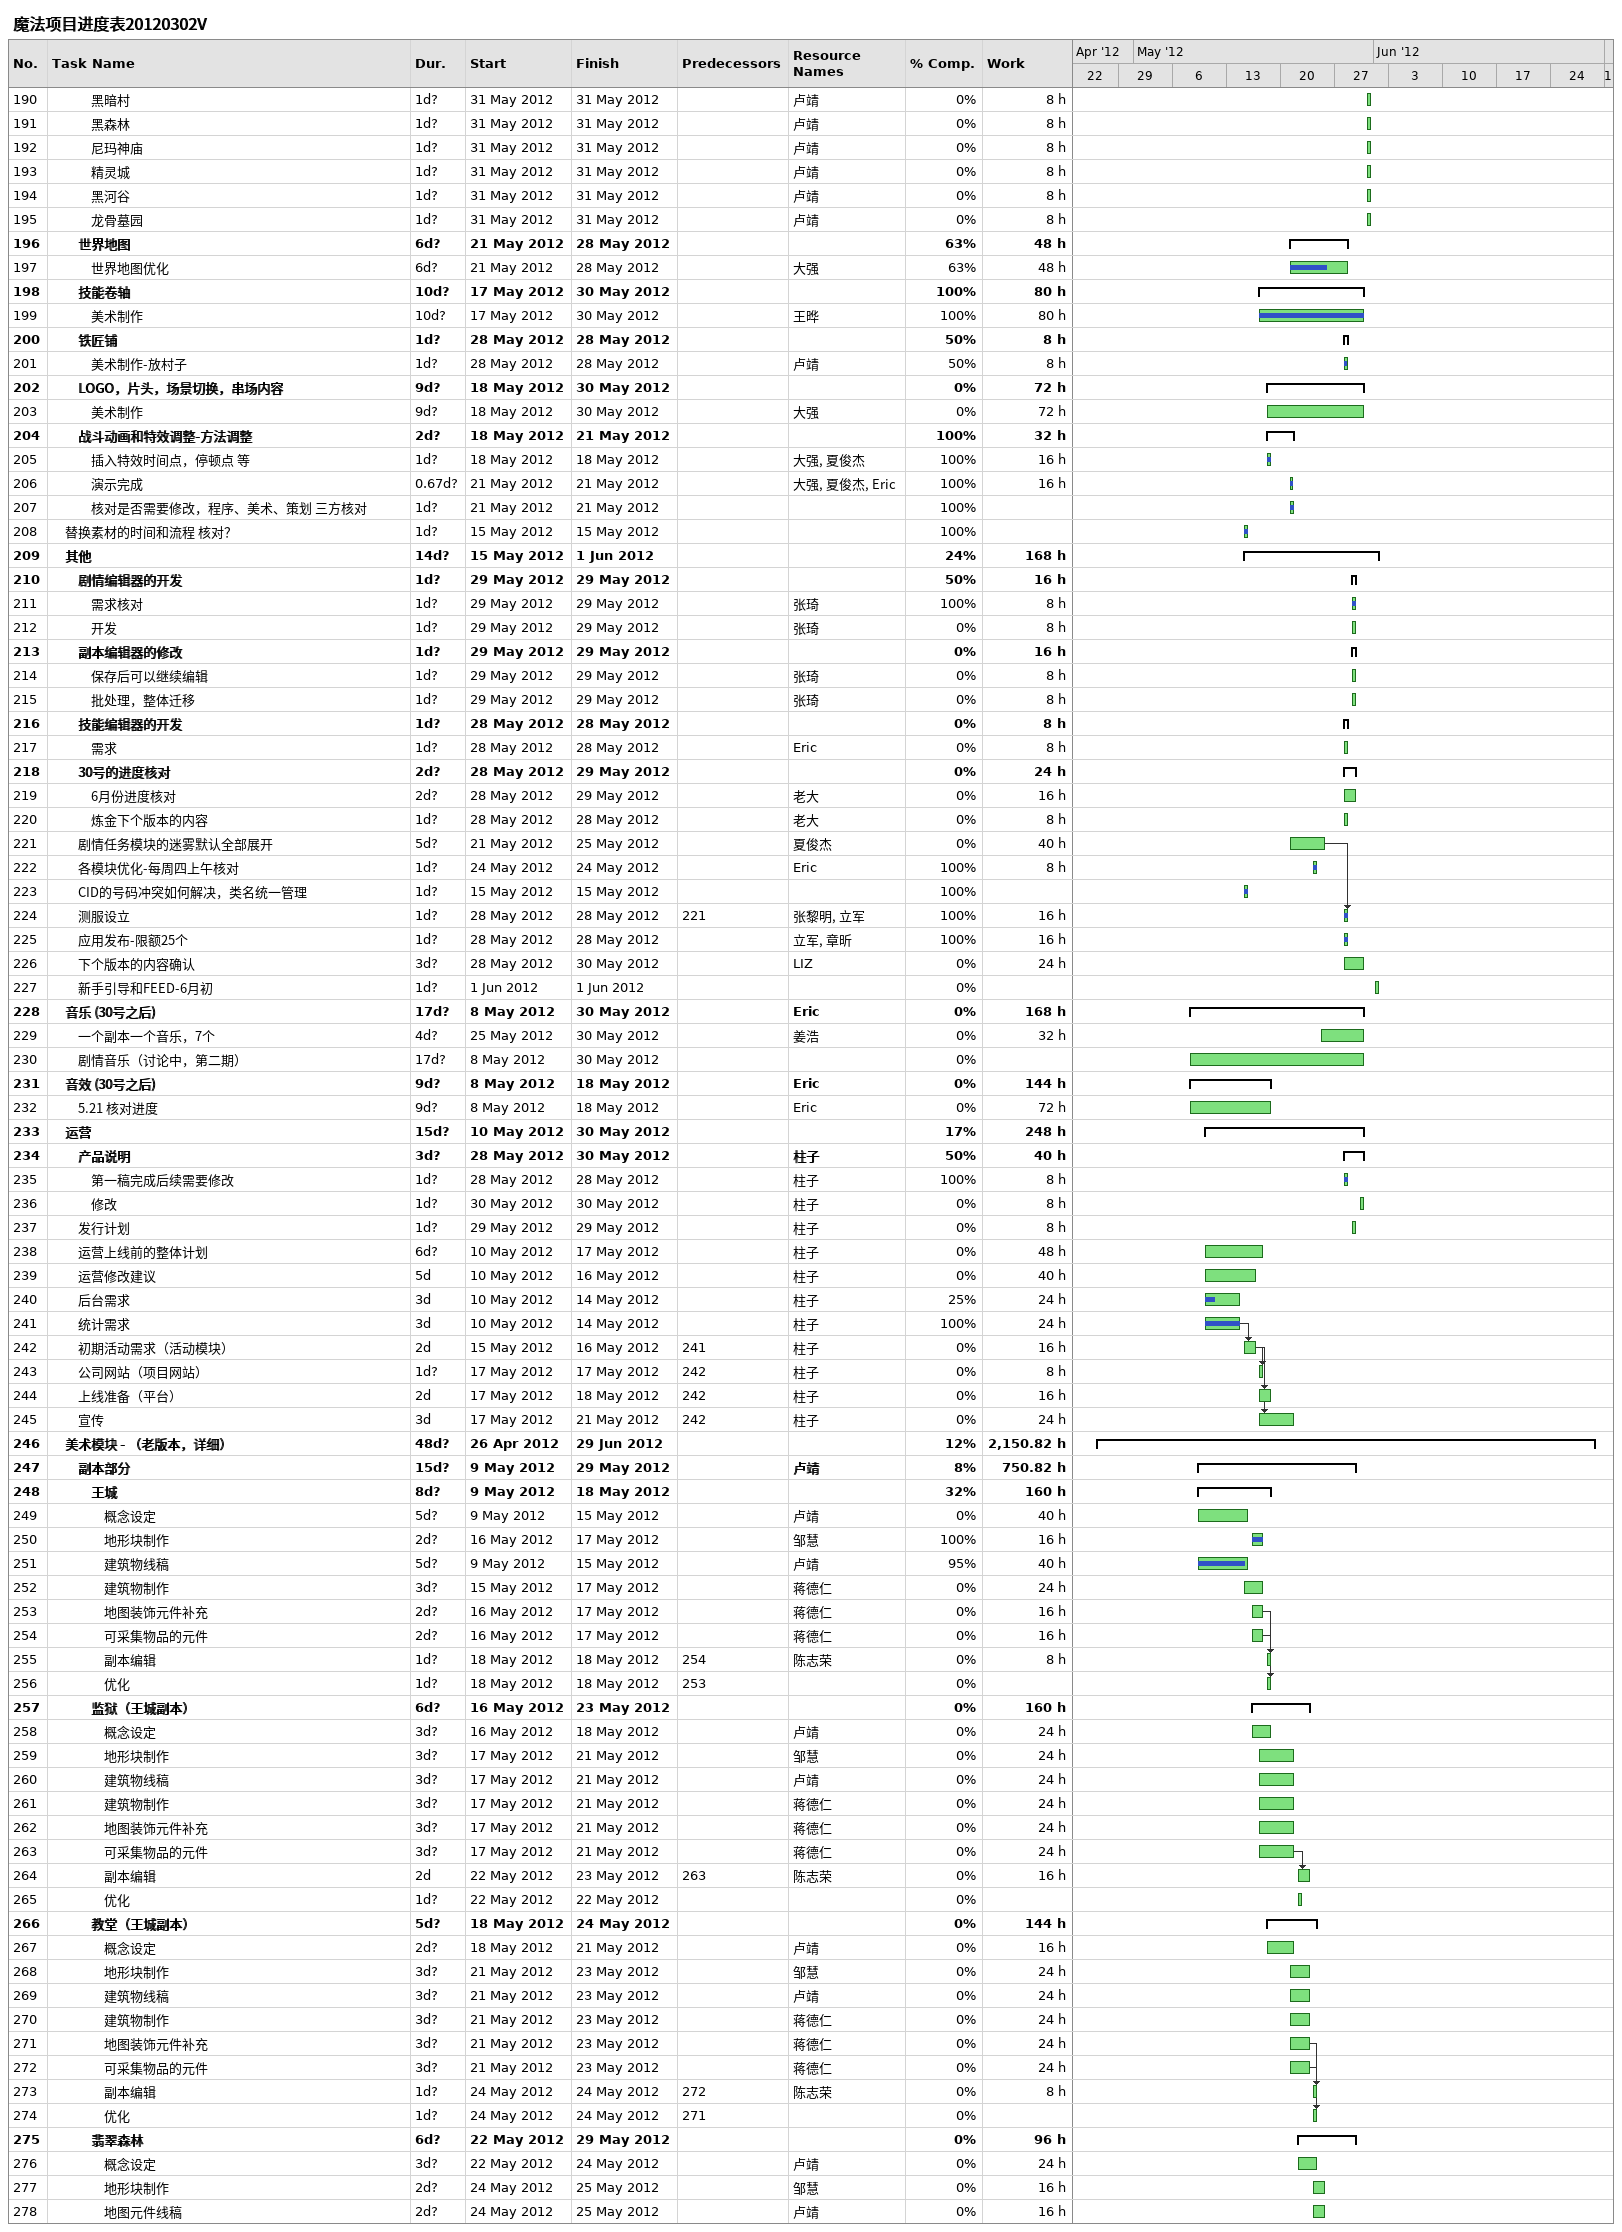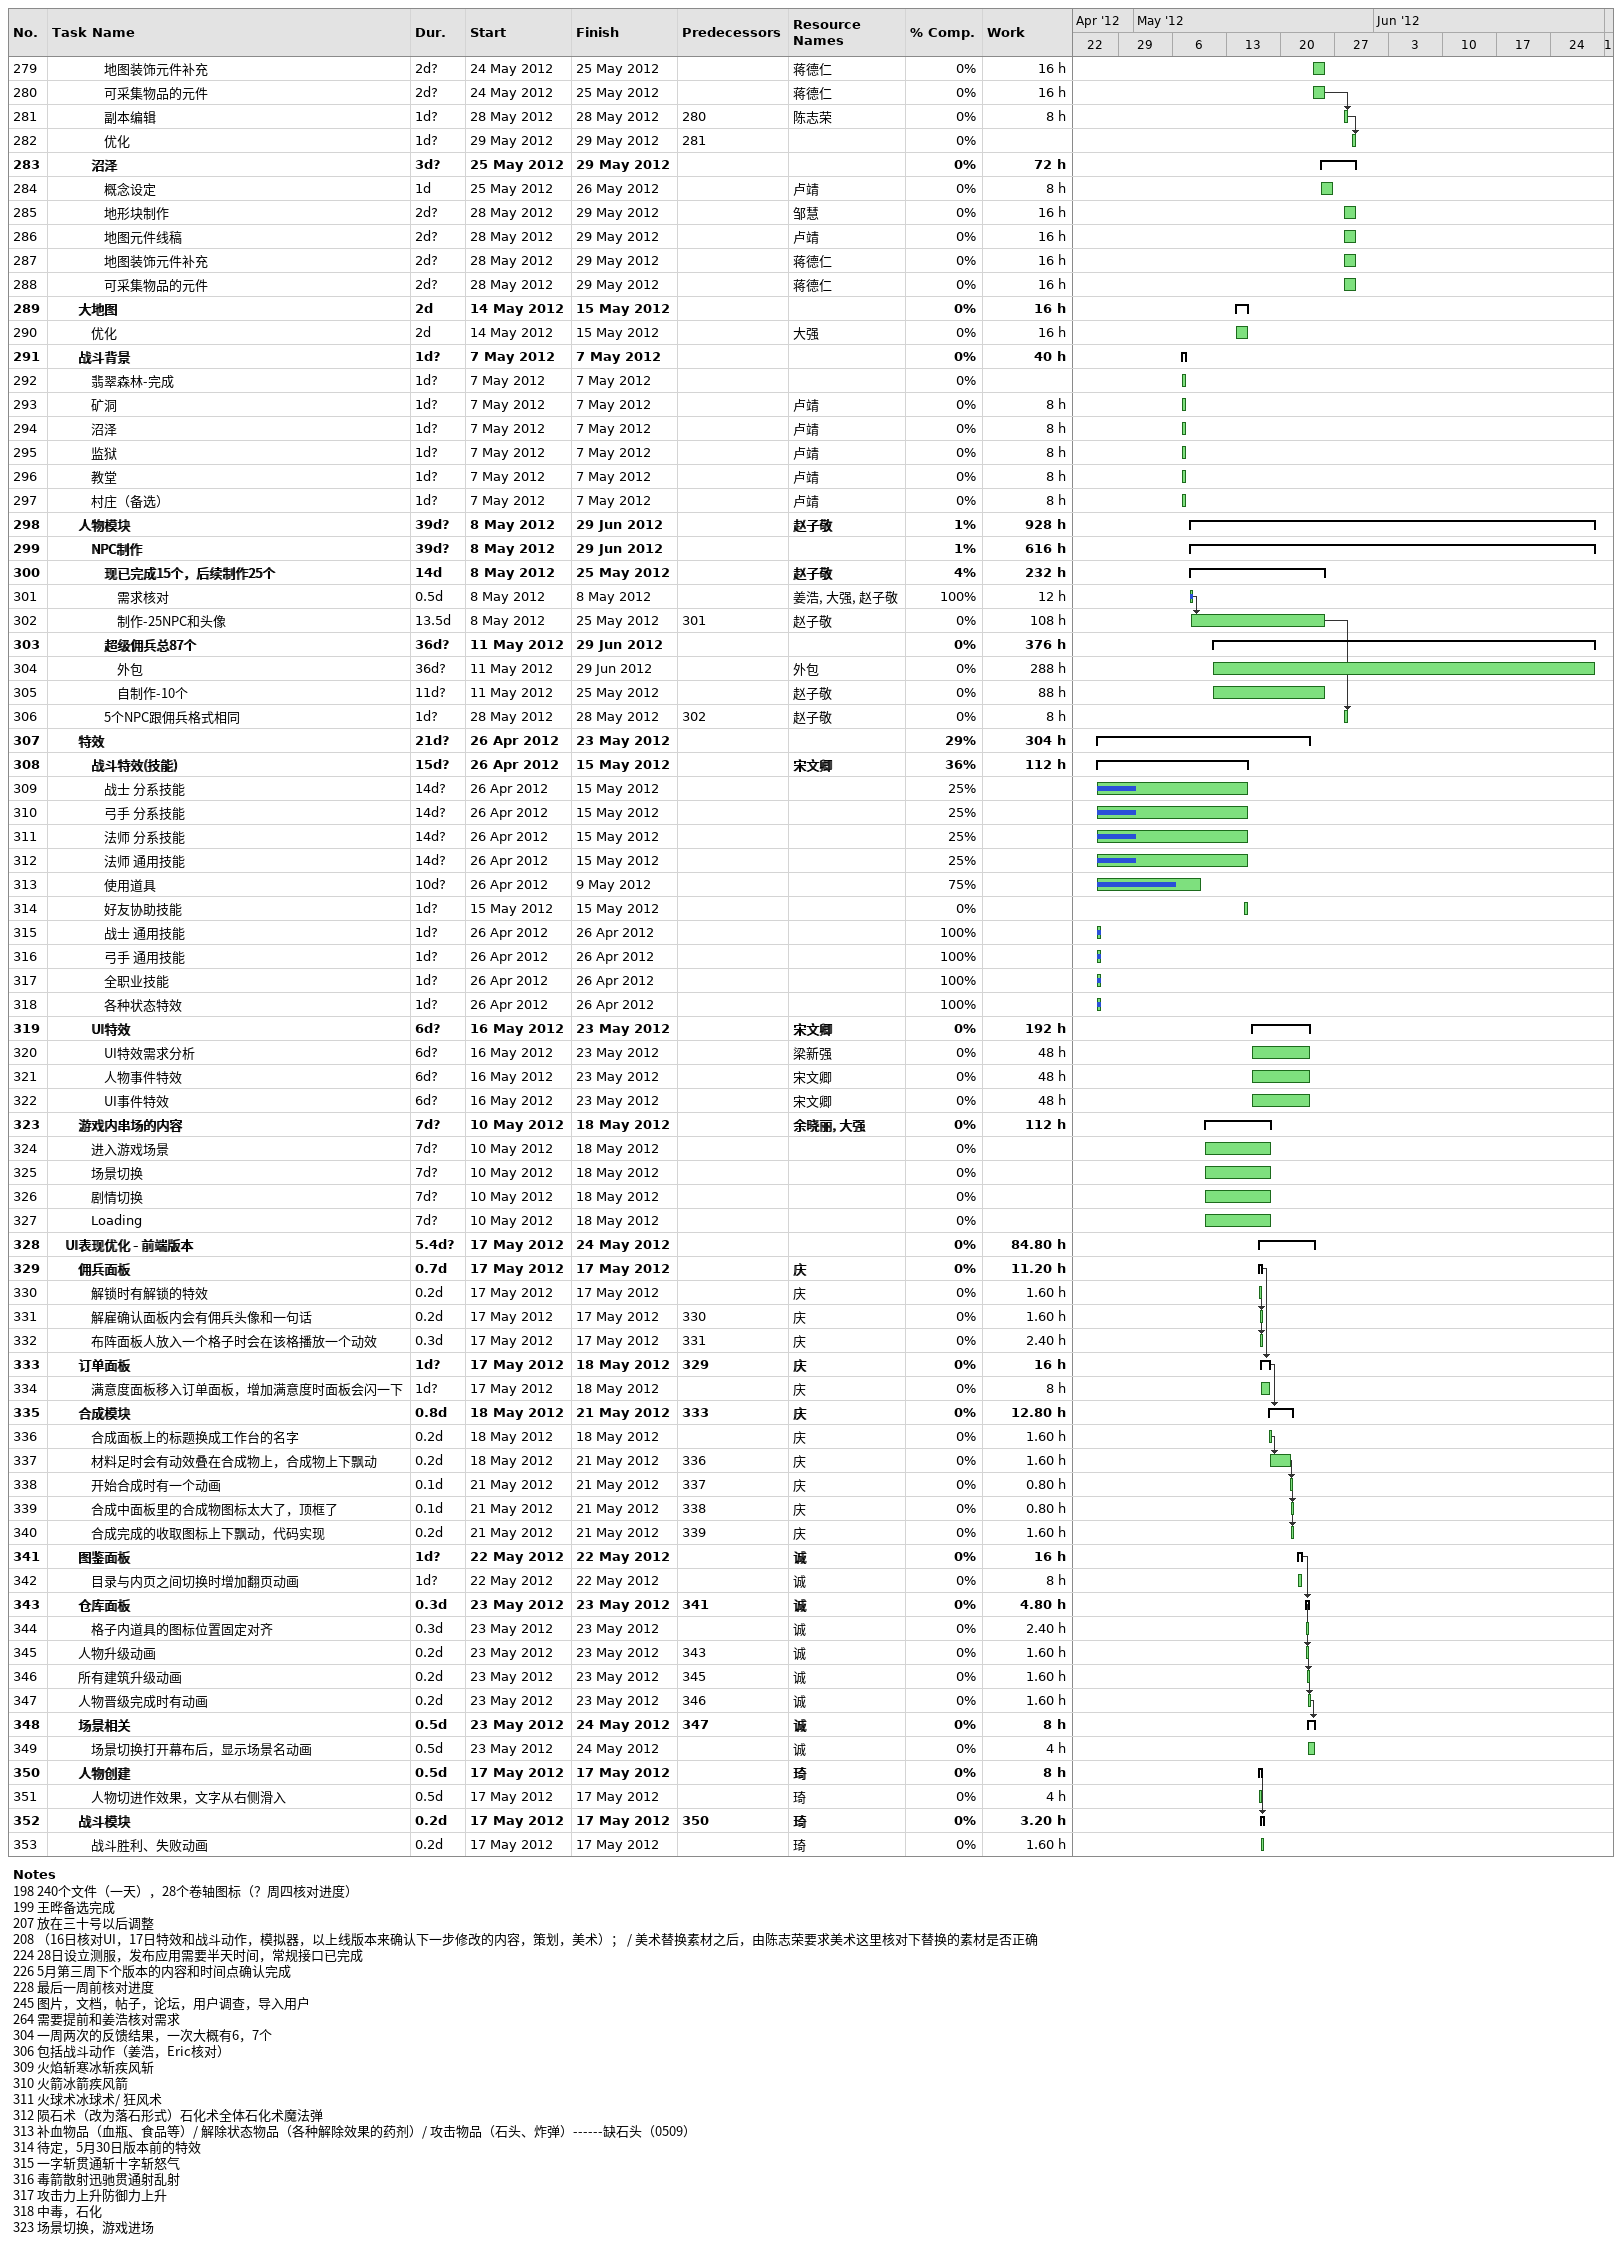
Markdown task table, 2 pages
魔法项目进度表20120302V

| ID | Level | Task | Duration | Start | Finish | Predecessors | Resources | % complete | Work (h) |
|---|---|---|---|---|---|---|---|---|---|
| 190 | 4 | 黑暗村 | 1d? | 2012-05-31 | 2012-05-31 |  | 卢靖 | 0 | 8 |
| 191 | 4 | 黑森林 | 1d? | 2012-05-31 | 2012-05-31 |  | 卢靖 | 0 | 8 |
| 192 | 4 | 尼玛神庙 | 1d? | 2012-05-31 | 2012-05-31 |  | 卢靖 | 0 | 8 |
| 193 | 4 | 精灵城 | 1d? | 2012-05-31 | 2012-05-31 |  | 卢靖 | 0 | 8 |
| 194 | 4 | 黑河谷 | 1d? | 2012-05-31 | 2012-05-31 |  | 卢靖 | 0 | 8 |
| 195 | 4 | 龙骨墓园 | 1d? | 2012-05-31 | 2012-05-31 |  | 卢靖 | 0 | 8 |
| 196 | 3 | **世界地图** | 6d? | 2012-05-21 | 2012-05-28 |  |  | 63 | 48 |
| 197 | 4 | 世界地图优化 | 6d? | 2012-05-21 | 2012-05-28 |  | 大强 | 63 | 48 |
| 198 | 3 | **技能卷轴** | 10d? | 2012-05-17 | 2012-05-30 |  |  | 100 | 80 |
| 199 | 4 | 美术制作 | 10d? | 2012-05-17 | 2012-05-30 |  | 王晔 | 100 | 80 |
| 200 | 3 | **铁匠铺** | 1d? | 2012-05-28 | 2012-05-28 |  |  | 50 | 8 |
| 201 | 4 | 美术制作-放村子 | 1d? | 2012-05-28 | 2012-05-28 |  | 卢靖 | 50 | 8 |
| 202 | 3 | **LOGO，片头，场景切换，串场内容** | 9d? | 2012-05-18 | 2012-05-30 |  |  | 0 | 72 |
| 203 | 4 | 美术制作 | 9d? | 2012-05-18 | 2012-05-30 |  | 大强 | 0 | 72 |
| 204 | 3 | **战斗动画和特效调整-方法调整** | 2d? | 2012-05-18 | 2012-05-21 |  |  | 100 | 32 |
| 205 | 4 | 插入特效时间点，停顿点 等 | 1d? | 2012-05-18 | 2012-05-18 |  | 大强, 夏俊杰 | 100 | 16 |
| 206 | 4 | 演示完成 | 0.67d? | 2012-05-21 | 2012-05-21 |  | 大强, 夏俊杰, Eric | 100 | 16 |
| 207 | 4 | 核对是否需要修改，程序、美术、策划 三方核对 | 1d? | 2012-05-21 | 2012-05-21 |  |  | 100 |  |
| 208 | 2 | 替换素材的时间和流程 核对？ | 1d? | 2012-05-15 | 2012-05-15 |  |  | 100 |  |
| 209 | 2 | **其他** | 14d? | 2012-05-15 | 2012-06-01 |  |  | 24 | 168 |
| 210 | 3 | **剧情编辑器的开发** | 1d? | 2012-05-29 | 2012-05-29 |  |  | 50 | 16 |
| 211 | 4 | 需求核对 | 1d? | 2012-05-29 | 2012-05-29 |  | 张琦 | 100 | 8 |
| 212 | 4 | 开发 | 1d? | 2012-05-29 | 2012-05-29 |  | 张琦 | 0 | 8 |
| 213 | 3 | **副本编辑器的修改** | 1d? | 2012-05-29 | 2012-05-29 |  |  | 0 | 16 |
| 214 | 4 | 保存后可以继续编辑 | 1d? | 2012-05-29 | 2012-05-29 |  | 张琦 | 0 | 8 |
| 215 | 4 | 批处理，整体迁移 | 1d? | 2012-05-29 | 2012-05-29 |  | 张琦 | 0 | 8 |
| 216 | 3 | **技能编辑器的开发** | 1d? | 2012-05-28 | 2012-05-28 |  |  | 0 | 8 |
| 217 | 4 | 需求 | 1d? | 2012-05-28 | 2012-05-28 |  | Eric | 0 | 8 |
| 218 | 3 | **30号的进度核对** | 2d? | 2012-05-28 | 2012-05-29 |  |  | 0 | 24 |
| 219 | 4 | 6月份进度核对 | 2d? | 2012-05-28 | 2012-05-29 |  | 老大 | 0 | 16 |
| 220 | 4 | 炼金下个版本的内容 | 1d? | 2012-05-28 | 2012-05-28 |  | 老大 | 0 | 8 |
| 221 | 3 | 剧情任务模块的迷雾默认全部展开 | 5d? | 2012-05-21 | 2012-05-25 |  | 夏俊杰 | 0 | 40 |
| 222 | 3 | 各模块优化-每周四上午核对 | 1d? | 2012-05-24 | 2012-05-24 |  | Eric | 100 | 8 |
| 223 | 3 | CID的号码冲突如何解决，类名统一管理 | 1d? | 2012-05-15 | 2012-05-15 |  |  | 100 |  |
| 224 | 3 | 测服设立 | 1d? | 2012-05-28 | 2012-05-28 | 221 | 张黎明, 立军 | 100 | 16 |
| 225 | 3 | 应用发布-限额25个 | 1d? | 2012-05-28 | 2012-05-28 |  | 立军, 章昕 | 100 | 16 |
| 226 | 3 | 下个版本的内容确认 | 3d? | 2012-05-28 | 2012-05-30 |  | LIZ | 0 | 24 |
| 227 | 3 | 新手引导和FEED-6月初 | 1d? | 2012-06-01 | 2012-06-01 |  |  | 0 |  |
| 228 | 2 | **音乐 (30号之后)** | 17d? | 2012-05-08 | 2012-05-30 |  | Eric | 0 | 168 |
| 229 | 3 | 一个副本一个音乐，7个 | 4d? | 2012-05-25 | 2012-05-30 |  | 姜浩 | 0 | 32 |
| 230 | 3 | 剧情音乐（讨论中，第二期） | 17d? | 2012-05-08 | 2012-05-30 |  |  | 0 |  |
| 231 | 2 | **音效 (30号之后)** | 9d? | 2012-05-08 | 2012-05-18 |  | Eric | 0 | 144 |
| 232 | 3 | 5.21 核对进度 | 9d? | 2012-05-08 | 2012-05-18 |  | Eric | 0 | 72 |
| 233 | 2 | **运营** | 15d? | 2012-05-10 | 2012-05-30 |  |  | 17 | 248 |
| 234 | 3 | **产品说明** | 3d? | 2012-05-28 | 2012-05-30 |  | 柱子 | 50 | 40 |
| 235 | 4 | 第一稿完成后续需要修改 | 1d? | 2012-05-28 | 2012-05-28 |  | 柱子 | 100 | 8 |
| 236 | 4 | 修改 | 1d? | 2012-05-30 | 2012-05-30 |  | 柱子 | 0 | 8 |
| 237 | 3 | 发行计划 | 1d? | 2012-05-29 | 2012-05-29 |  | 柱子 | 0 | 8 |
| 238 | 3 | 运营上线前的整体计划 | 6d? | 2012-05-10 | 2012-05-17 |  | 柱子 | 0 | 48 |
| 239 | 3 | 运营修改建议 | 5d | 2012-05-10 | 2012-05-16 |  | 柱子 | 0 | 40 |
| 240 | 3 | 后台需求 | 3d | 2012-05-10 | 2012-05-14 |  | 柱子 | 25 | 24 |
| 241 | 3 | 统计需求 | 3d | 2012-05-10 | 2012-05-14 |  | 柱子 | 100 | 24 |
| 242 | 3 | 初期活动需求（活动模块） | 2d | 2012-05-15 | 2012-05-16 | 241 | 柱子 | 0 | 16 |
| 243 | 3 | 公司网站（项目网站） | 1d? | 2012-05-17 | 2012-05-17 | 242 | 柱子 | 0 | 8 |
| 244 | 3 | 上线准备（平台） | 2d | 2012-05-17 | 2012-05-18 | 242 | 柱子 | 0 | 16 |
| 245 | 3 | 宣传 | 3d | 2012-05-17 | 2012-05-21 | 242 | 柱子 | 0 | 24 |
| 246 | 2 | **美术模块 - （老版本，详细）** | 48d? | 2012-04-26 | 2012-06-29 |  |  | 12 | 2150.82 |
| 247 | 3 | **副本部分** | 15d? | 2012-05-09 | 2012-05-29 |  | 卢靖 | 8 | 750.82 |
| 248 | 4 | **王城** | 8d? | 2012-05-09 | 2012-05-18 |  |  | 32 | 160 |
| 249 | 5 | 概念设定 | 5d? | 2012-05-09 | 2012-05-15 |  | 卢靖 | 0 | 40 |
| 250 | 5 | 地形块制作 | 2d? | 2012-05-16 | 2012-05-17 |  | 邹慧 | 100 | 16 |
| 251 | 5 | 建筑物线稿 | 5d? | 2012-05-09 | 2012-05-15 |  | 卢靖 | 95 | 40 |
| 252 | 5 | 建筑物制作 | 3d? | 2012-05-15 | 2012-05-17 |  | 蒋德仁 | 0 | 24 |
| 253 | 5 | 地图装饰元件补充 | 2d? | 2012-05-16 | 2012-05-17 |  | 蒋德仁 | 0 | 16 |
| 254 | 5 | 可采集物品的元件 | 2d? | 2012-05-16 | 2012-05-17 |  | 蒋德仁 | 0 | 16 |
| 255 | 5 | 副本编辑 | 1d? | 2012-05-18 | 2012-05-18 | 254 | 陈志荣 | 0 | 8 |
| 256 | 5 | 优化 | 1d? | 2012-05-18 | 2012-05-18 | 253 |  | 0 |  |
| 257 | 4 | **监狱（王城副本）** | 6d? | 2012-05-16 | 2012-05-23 |  |  | 0 | 160 |
| 258 | 5 | 概念设定 | 3d? | 2012-05-16 | 2012-05-18 |  | 卢靖 | 0 | 24 |
| 259 | 5 | 地形块制作 | 3d? | 2012-05-17 | 2012-05-21 |  | 邹慧 | 0 | 24 |
| 260 | 5 | 建筑物线稿 | 3d? | 2012-05-17 | 2012-05-21 |  | 卢靖 | 0 | 24 |
| 261 | 5 | 建筑物制作 | 3d? | 2012-05-17 | 2012-05-21 |  | 蒋德仁 | 0 | 24 |
| 262 | 5 | 地图装饰元件补充 | 3d? | 2012-05-17 | 2012-05-21 |  | 蒋德仁 | 0 | 24 |
| 263 | 5 | 可采集物品的元件 | 3d? | 2012-05-17 | 2012-05-21 |  | 蒋德仁 | 0 | 24 |
| 264 | 5 | 副本编辑 | 2d | 2012-05-22 | 2012-05-23 | 263 | 陈志荣 | 0 | 16 |
| 265 | 5 | 优化 | 1d? | 2012-05-22 | 2012-05-22 |  |  | 0 |  |
| 266 | 4 | **教堂（王城副本）** | 5d? | 2012-05-18 | 2012-05-24 |  |  | 0 | 144 |
| 267 | 5 | 概念设定 | 2d? | 2012-05-18 | 2012-05-21 |  | 卢靖 | 0 | 16 |
| 268 | 5 | 地形块制作 | 3d? | 2012-05-21 | 2012-05-23 |  | 邹慧 | 0 | 24 |
| 269 | 5 | 建筑物线稿 | 3d? | 2012-05-21 | 2012-05-23 |  | 卢靖 | 0 | 24 |
| 270 | 5 | 建筑物制作 | 3d? | 2012-05-21 | 2012-05-23 |  | 蒋德仁 | 0 | 24 |
| 271 | 5 | 地图装饰元件补充 | 3d? | 2012-05-21 | 2012-05-23 |  | 蒋德仁 | 0 | 24 |
| 272 | 5 | 可采集物品的元件 | 3d? | 2012-05-21 | 2012-05-23 |  | 蒋德仁 | 0 | 24 |
| 273 | 5 | 副本编辑 | 1d? | 2012-05-24 | 2012-05-24 | 272 | 陈志荣 | 0 | 8 |
| 274 | 5 | 优化 | 1d? | 2012-05-24 | 2012-05-24 | 271 |  | 0 |  |
| 275 | 4 | **翡翠森林** | 6d? | 2012-05-22 | 2012-05-29 |  |  | 0 | 96 |
| 276 | 5 | 概念设定 | 3d? | 2012-05-22 | 2012-05-24 |  | 卢靖 | 0 | 24 |
| 277 | 5 | 地形块制作 | 2d? | 2012-05-24 | 2012-05-25 |  | 邹慧 | 0 | 16 |
| 278 | 5 | 地图元件线稿 | 2d? | 2012-05-24 | 2012-05-25 |  | 卢靖 | 0 | 16 |
| 279 | 5 | 地图装饰元件补充 | 2d? | 2012-05-24 | 2012-05-25 |  | 蒋德仁 | 0 | 16 |
| 280 | 5 | 可采集物品的元件 | 2d? | 2012-05-24 | 2012-05-25 |  | 蒋德仁 | 0 | 16 |
| 281 | 5 | 副本编辑 | 1d? | 2012-05-28 | 2012-05-28 | 280 | 陈志荣 | 0 | 8 |
| 282 | 5 | 优化 | 1d? | 2012-05-29 | 2012-05-29 | 281 |  | 0 |  |
| 283 | 4 | **沼泽** | 3d? | 2012-05-25 | 2012-05-29 |  |  | 0 | 72 |
| 284 | 5 | 概念设定 | 1d | 2012-05-25 | 2012-05-26 |  | 卢靖 | 0 | 8 |
| 285 | 5 | 地形块制作 | 2d? | 2012-05-28 | 2012-05-29 |  | 邹慧 | 0 | 16 |
| 286 | 5 | 地图元件线稿 | 2d? | 2012-05-28 | 2012-05-29 |  | 卢靖 | 0 | 16 |
| 287 | 5 | 地图装饰元件补充 | 2d? | 2012-05-28 | 2012-05-29 |  | 蒋德仁 | 0 | 16 |
| 288 | 5 | 可采集物品的元件 | 2d? | 2012-05-28 | 2012-05-29 |  | 蒋德仁 | 0 | 16 |
| 289 | 3 | **大地图** | 2d | 2012-05-14 | 2012-05-15 |  |  | 0 | 16 |
| 290 | 4 | 优化 | 2d | 2012-05-14 | 2012-05-15 |  | 大强 | 0 | 16 |
| 291 | 3 | **战斗背景** | 1d? | 2012-05-07 | 2012-05-07 |  |  | 0 | 40 |
| 292 | 4 | 翡翠森林-完成 | 1d? | 2012-05-07 | 2012-05-07 |  |  | 0 |  |
| 293 | 4 | 矿洞 | 1d? | 2012-05-07 | 2012-05-07 |  | 卢靖 | 0 | 8 |
| 294 | 4 | 沼泽 | 1d? | 2012-05-07 | 2012-05-07 |  | 卢靖 | 0 | 8 |
| 295 | 4 | 监狱 | 1d? | 2012-05-07 | 2012-05-07 |  | 卢靖 | 0 | 8 |
| 296 | 4 | 教堂 | 1d? | 2012-05-07 | 2012-05-07 |  | 卢靖 | 0 | 8 |
| 297 | 4 | 村庄（备选） | 1d? | 2012-05-07 | 2012-05-07 |  | 卢靖 | 0 | 8 |
| 298 | 3 | **人物模块** | 39d? | 2012-05-08 | 2012-06-29 |  | 赵子敬 | 1 | 928 |
| 299 | 4 | **NPC制作** | 39d? | 2012-05-08 | 2012-06-29 |  |  | 1 | 616 |
| 300 | 5 | **现已完成15个，后续制作25个** | 14d | 2012-05-08 | 2012-05-25 |  | 赵子敬 | 4 | 232 |
| 301 | 6 | 需求核对 | 0.5d | 2012-05-08 | 2012-05-08 |  | 姜浩, 大强, 赵子敬 | 100 | 12 |
| 302 | 6 | 制作-25NPC和头像 | 13.5d | 2012-05-08 | 2012-05-25 | 301 | 赵子敬 | 0 | 108 |
| 303 | 5 | **超级佣兵总87个** | 36d? | 2012-05-11 | 2012-06-29 |  |  | 0 | 376 |
| 304 | 6 | 外包 | 36d? | 2012-05-11 | 2012-06-29 |  | 外包 | 0 | 288 |
| 305 | 6 | 自制作-10个 | 11d? | 2012-05-11 | 2012-05-25 |  | 赵子敬 | 0 | 88 |
| 306 | 5 | 5个NPC跟佣兵格式相同 | 1d? | 2012-05-28 | 2012-05-28 | 302 | 赵子敬 | 0 | 8 |
| 307 | 3 | **特效** | 21d? | 2012-04-26 | 2012-05-23 |  |  | 29 | 304 |
| 308 | 4 | **战斗特效(技能)** | 15d? | 2012-04-26 | 2012-05-15 |  | 宋文卿 | 36 | 112 |
| 309 | 5 | 战士 分系技能 | 14d? | 2012-04-26 | 2012-05-15 |  |  | 25 |  |
| 310 | 5 | 弓手 分系技能 | 14d? | 2012-04-26 | 2012-05-15 |  |  | 25 |  |
| 311 | 5 | 法师 分系技能 | 14d? | 2012-04-26 | 2012-05-15 |  |  | 25 |  |
| 312 | 5 | 法师 通用技能 | 14d? | 2012-04-26 | 2012-05-15 |  |  | 25 |  |
| 313 | 5 | 使用道具 | 10d? | 2012-04-26 | 2012-05-09 |  |  | 75 |  |
| 314 | 5 | 好友协助技能 | 1d? | 2012-05-15 | 2012-05-15 |  |  | 0 |  |
| 315 | 5 | 战士 通用技能 | 1d? | 2012-04-26 | 2012-04-26 |  |  | 100 |  |
| 316 | 5 | 弓手 通用技能 | 1d? | 2012-04-26 | 2012-04-26 |  |  | 100 |  |
| 317 | 5 | 全职业技能 | 1d? | 2012-04-26 | 2012-04-26 |  |  | 100 |  |
| 318 | 5 | 各种状态特效 | 1d? | 2012-04-26 | 2012-04-26 |  |  | 100 |  |
| 319 | 4 | **UI特效** | 6d? | 2012-05-16 | 2012-05-23 |  | 宋文卿 | 0 | 192 |
| 320 | 5 | UI特效需求分析 | 6d? | 2012-05-16 | 2012-05-23 |  | 梁新强 | 0 | 48 |
| 321 | 5 | 人物事件特效 | 6d? | 2012-05-16 | 2012-05-23 |  | 宋文卿 | 0 | 48 |
| 322 | 5 | UI事件特效 | 6d? | 2012-05-16 | 2012-05-23 |  | 宋文卿 | 0 | 48 |
| 323 | 3 | **游戏内串场的内容** | 7d? | 2012-05-10 | 2012-05-18 |  | 余晓丽, 大强 | 0 | 112 |
| 324 | 4 | 进入游戏场景 | 7d? | 2012-05-10 | 2012-05-18 |  |  | 0 |  |
| 325 | 4 | 场景切换 | 7d? | 2012-05-10 | 2012-05-18 |  |  | 0 |  |
| 326 | 4 | 剧情切换 | 7d? | 2012-05-10 | 2012-05-18 |  |  | 0 |  |
| 327 | 4 | Loading | 7d? | 2012-05-10 | 2012-05-18 |  |  | 0 |  |
| 328 | 2 | **UI表现优化 - 前端版本** | 5.4d? | 2012-05-17 | 2012-05-24 |  |  | 0 | 84.80 |
| 329 | 3 | **佣兵面板** | 0.7d | 2012-05-17 | 2012-05-17 |  | 庆 | 0 | 11.20 |
| 330 | 4 | 解锁时有解锁的特效 | 0.2d | 2012-05-17 | 2012-05-17 |  | 庆 | 0 | 1.60 |
| 331 | 4 | 解雇确认面板内会有佣兵头像和一句话 | 0.2d | 2012-05-17 | 2012-05-17 | 330 | 庆 | 0 | 1.60 |
| 332 | 4 | 布阵面板人放入一个格子时会在该格播放一个动效 | 0.3d | 2012-05-17 | 2012-05-17 | 331 | 庆 | 0 | 2.40 |
| 333 | 3 | **订单面板** | 1d? | 2012-05-17 | 2012-05-18 | 329 | 庆 | 0 | 16 |
| 334 | 4 | 满意度面板移入订单面板，增加满意度时面板会闪一下 | 1d? | 2012-05-17 | 2012-05-18 |  | 庆 | 0 | 8 |
| 335 | 3 | **合成模块** | 0.8d | 2012-05-18 | 2012-05-21 | 333 | 庆 | 0 | 12.80 |
| 336 | 4 | 合成面板上的标题换成工作台的名字 | 0.2d | 2012-05-18 | 2012-05-18 |  | 庆 | 0 | 1.60 |
| 337 | 4 | 材料足时会有动效叠在合成物上，合成物上下飘动 | 0.2d | 2012-05-18 | 2012-05-21 | 336 | 庆 | 0 | 1.60 |
| 338 | 4 | 开始合成时有一个动画 | 0.1d | 2012-05-21 | 2012-05-21 | 337 | 庆 | 0 | 0.80 |
| 339 | 4 | 合成中面板里的合成物图标太大了，顶框了 | 0.1d | 2012-05-21 | 2012-05-21 | 338 | 庆 | 0 | 0.80 |
| 340 | 4 | 合成完成的收取图标上下飘动，代码实现 | 0.2d | 2012-05-21 | 2012-05-21 | 339 | 庆 | 0 | 1.60 |
| 341 | 3 | **图鉴面板** | 1d? | 2012-05-22 | 2012-05-22 |  | 诚 | 0 | 16 |
| 342 | 4 | 目录与内页之间切换时增加翻页动画 | 1d? | 2012-05-22 | 2012-05-22 |  | 诚 | 0 | 8 |
| 343 | 3 | **仓库面板** | 0.3d | 2012-05-23 | 2012-05-23 | 341 | 诚 | 0 | 4.80 |
| 344 | 4 | 格子内道具的图标位置固定对齐 | 0.3d | 2012-05-23 | 2012-05-23 |  | 诚 | 0 | 2.40 |
| 345 | 3 | 人物升级动画 | 0.2d | 2012-05-23 | 2012-05-23 | 343 | 诚 | 0 | 1.60 |
| 346 | 3 | 所有建筑升级动画 | 0.2d | 2012-05-23 | 2012-05-23 | 345 | 诚 | 0 | 1.60 |
| 347 | 3 | 人物晋级完成时有动画 | 0.2d | 2012-05-23 | 2012-05-23 | 346 | 诚 | 0 | 1.60 |
| 348 | 3 | **场景相关** | 0.5d | 2012-05-23 | 2012-05-24 | 347 | 诚 | 0 | 8 |
| 349 | 4 | 场景切换打开幕布后，显示场景名动画 | 0.5d | 2012-05-23 | 2012-05-24 |  | 诚 | 0 | 4 |
| 350 | 3 | **人物创建** | 0.5d | 2012-05-17 | 2012-05-17 |  | 琦 | 0 | 8 |
| 351 | 4 | 人物切进作效果，文字从右侧滑入 | 0.5d | 2012-05-17 | 2012-05-17 |  | 琦 | 0 | 4 |
| 352 | 3 | **战斗模块** | 0.2d | 2012-05-17 | 2012-05-17 | 350 | 琦 | 0 | 3.20 |
| 353 | 4 | 战斗胜利、失败动画 | 0.2d | 2012-05-17 | 2012-05-17 |  | 琦 | 0 | 1.60 |

Notes
- 198: 240个文件（一天），28个卷轴图标（？周四核对进度）
- 199: 王晔备选完成
- 207: 放在三十号以后调整
- 208: （16日核对UI，17日特效和战斗动作，模拟器，以上线版本来确认下一步修改的内容，策划，美术）； / 美术替换素材之后，由陈志荣要求美术这里核对下替换的素材是否正确
- 224: 28日设立测服，发布应用需要半天时间，常规接口已完成
- 226: 5月第三周下个版本的内容和时间点确认完成
- 228: 最后一周前核对进度
- 245: 图片，文档，帖子，论坛，用户调查，导入用户
- 264: 需要提前和姜浩核对需求
- 304: 一周两次的反馈结果，一次大概有6，7个
- 306: 包括 战斗动作（姜浩，Eric核对）
- 309: 火焰斩 寒冰斩 疾风斩
- 310: 火箭 冰箭 疾风箭
- 311: 火球术 冰球术/ 狂风术
- 312: 陨石术（改为落石形式） 石化术 全体石化术 魔法弹
- 313: 补血物品（血瓶、食品等） / 解除状态物品（各种解除效果的药剂） / 攻击物品（石头、炸弹）------缺石头（0509）
- 314: 待定，5月30日版本前的特效
- 315: 一字斩 贯通斩 十字斩 怒气
- 316: 毒箭 散射 迅驰 贯通射 乱射
- 317: 攻击力上升 防御力上升
- 318: 中毒，石化
- 323: 场景切换，游戏进场
